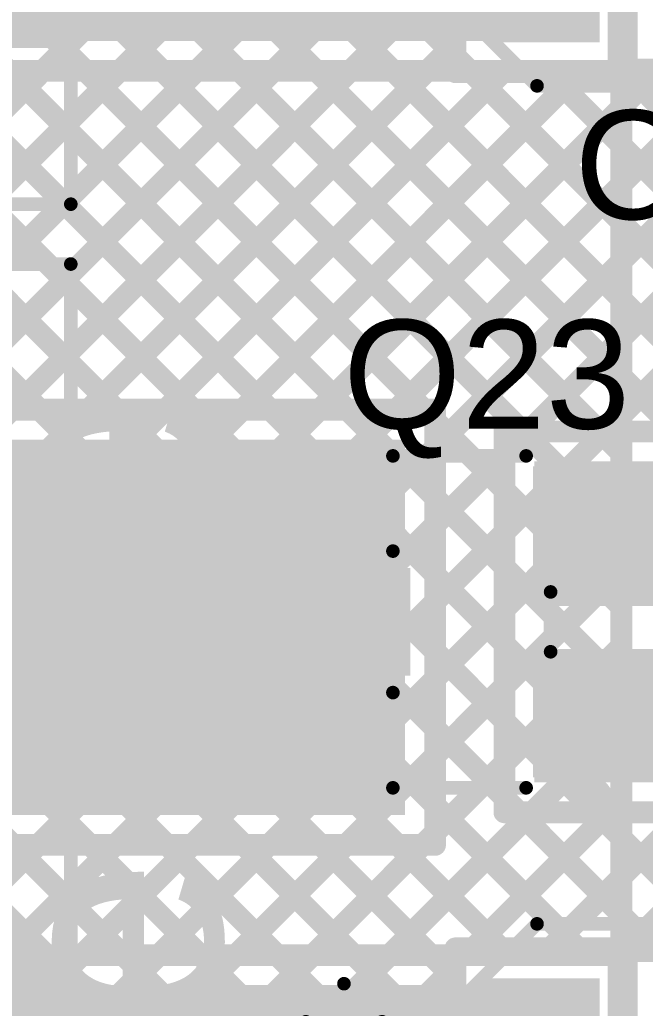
# Model space of a CAD drawing. Header units: millimetres. Extents: x 0 to 214, y 0 to 214.
# Drawn here: x 0.4269 to 0.6569, y 2.3082 to 2.6715 of the extents above; entities that cross this region are included whole.
import ezdxf

# ---------------------------------------------------------------- set-up
doc = ezdxf.new("R2010")
doc.units = ezdxf.units.MM
doc.header["$MEASUREMENT"] = 0
for name, color, linetype in [('BottomLayer', 5, 'Continuous'), ('BottomSolder', 6, 'Continuous'), ('TopLayer', 1, 'Continuous'), ('TopOverlay', 2, 'Continuous'), ('TopPaste', 8, 'Continuous'), ('TopSolder', 216, 'Continuous')]:
    doc.layers.add(name, color=color, linetype=linetype)
doc.styles.add('Arial', font='', dxfattribs={"height": 0.2})
doc.styles.get('Arial').set_extended_font_data('Arial')

# ---------------------------------------------------------------- blocks, each defined once
blk = doc.blocks.new('TBP01R1_508_02BE_95')
at = {"layer": 'TopOverlay', "const_width": 0.005}
for points in [[(-0.2314961, 0.3937008), (-0.2314961, -0.0787402)], [(-0.2314961, -0.0787402), (0.2314961, -0.0787402)]]:
    blk.add_lwpolyline(points, dxfattribs=at)
at = {"layer": 'TopOverlay', "const_width": 0.0025}
blk.add_lwpolyline([(-0.2327461, -0.0787402, 1), (-0.2302461, -0.0787402, 1)], format="xyb", close=True, dxfattribs=at)
blk.add_lwpolyline([(-0.2327461, -0.0787402, 1), (-0.2302461, -0.0787402, 1)], format="xyb", close=True, dxfattribs=at)
blk = doc.blocks.new('TBP01R1_508_02BE_96')
at = {"layer": 'BottomSolder'}
blk.add_hatch(color=6, dxfattribs=at).paths.add_polyline_path([(-0.1630551, 0.0630551), (-0.0369449, 0.0630551), (-0.0369449, -0.0630551), (-0.1630551, -0.0630551)])
h = blk.add_hatch(color=6, dxfattribs=at)
edge = h.paths.add_edge_path()
edge.add_arc((0.1, 0), 0.0630551, 0, 360)
at = {"layer": 'TopSolder'}
blk.add_hatch(color=216, dxfattribs=at).paths.add_polyline_path([(-0.1630551, 0.0630551), (-0.0369449, 0.0630551), (-0.0369449, -0.0630551), (-0.1630551, -0.0630551)])
h = blk.add_hatch(color=216, dxfattribs=at)
edge = h.paths.add_edge_path()
edge.add_arc((0.1, 0), 0.0630551, 0, 360)
at = {"layer": 'TopOverlay', "const_width": 0.005}
for points in [[(0.2314961, 0.3937008), (0.2314961, -0.0787402)], [(-0.2314961, -0.0787402), (0.2314961, -0.0787402)]]:
    blk.add_lwpolyline(points, dxfattribs=at)
at = {"layer": 'TopOverlay', "const_width": 0.0025}
blk.add_lwpolyline([(0.2302461, -0.0787402, 1), (0.2327461, -0.0787402, 1)], format="xyb", close=True, dxfattribs=at)
blk.add_lwpolyline([(0.2302461, -0.0787402, 1), (0.2327461, -0.0787402, 1)], format="xyb", close=True, dxfattribs=at)
blk = doc.blocks.new('RVT1E100M0405__112')
at = {"layer": 'TopLayer'}
for points in [[(-0.1220472, 0.03149605), (-0.019685, 0.03149605), (-0.019685, -0.03149605), (-0.1220472, -0.03149605)], [(0.0196851, 0.03149605), (0.1220473, 0.03149605), (0.1220473, -0.03149605), (0.0196851, -0.03149605)]]:
    blk.add_hatch(color=1, dxfattribs=at).paths.add_polyline_path(points)
at = {"layer": 'TopPaste'}
for points in [[(-0.1220472, 0.03149605), (-0.019685, 0.03149605), (-0.019685, -0.03149605), (-0.1220472, -0.03149605)], [(0.0196851, 0.03149605), (0.1220473, 0.03149605), (0.1220473, -0.03149605), (0.0196851, -0.03149605)]]:
    blk.add_hatch(color=8, dxfattribs=at).paths.add_polyline_path(points)
at = {"layer": 'TopSolder'}
for points in [[(-0.1260472, 0.03549605), (-0.015685, 0.03549605), (-0.015685, -0.03549605), (-0.1260472, -0.03549605)], [(0.0156851, 0.03549605), (0.1260473, 0.03549605), (0.1260473, -0.03549605), (0.0156851, -0.03549605)]]:
    blk.add_hatch(color=216, dxfattribs=at).paths.add_polyline_path(points)
at = {"layer": 'TopOverlay', "const_width": 0.005}
for points in [[(-0.08325, 0.04075), (-0.037, 0.087)], [(-0.037, 0.087), (0.085, 0.087)], [(0.085, 0.039), (0.085, 0.087)], [(-0.108, 0.037), (-0.108, 0.065)], [(-0.122, 0.051), (-0.094, 0.051)], [(-0.08325, 0.035), (-0.08325, 0.04075)], [(-0.08325, -0.04075), (-0.08325, -0.035)], [(-0.08325, -0.04075), (-0.037, -0.087)], [(0.085, -0.087), (0.085, -0.039)], [(-0.037, -0.087), (0.085, -0.087)]]:
    blk.add_lwpolyline(points, dxfattribs=at)
at = {"layer": 'TopOverlay', "const_width": 0.0025}
for points in [[(-0.03825, 0.087, 1), (-0.03575, 0.087, 1)], [(-0.03825, 0.087, 1), (-0.03575, 0.087, 1)], [(0.08375, 0.087, 1), (0.08625, 0.087, 1)], [(0.08375, 0.087, 1), (0.08625, 0.087, 1)], [(-0.10925, 0.065, 1), (-0.10675, 0.065, 1)], [(-0.12325, 0.051, 1), (-0.12075, 0.051, 1)], [(-0.09525, 0.051, 1), (-0.09275, 0.051, 1)], [(-0.0845, 0.04075, 1), (-0.082, 0.04075, 1)], [(-0.0845, 0.04075, 1), (-0.082, 0.04075, 1)], [(0.08375, 0.039, 1), (0.08625, 0.039, 1)], [(-0.10925, 0.037, 1), (-0.10675, 0.037, 1)], [(-0.0845, 0.035, 1), (-0.082, 0.035, 1)], [(-0.0845, -0.035, 1), (-0.082, -0.035, 1)], [(-0.0845, -0.04075, 1), (-0.082, -0.04075, 1)], [(-0.0845, -0.04075, 1), (-0.082, -0.04075, 1)], [(0.08375, -0.039, 1), (0.08625, -0.039, 1)], [(-0.03825, -0.087, 1), (-0.03575, -0.087, 1)], [(-0.03825, -0.087, 1), (-0.03575, -0.087, 1)], [(0.08375, -0.087, 1), (0.08625, -0.087, 1)], [(0.08375, -0.087, 1), (0.08625, -0.087, 1)]]:
    blk.add_lwpolyline(points, format="xyb", close=True, dxfattribs=at)
blk = doc.blocks.new('RVT1E100M0405__139')
at = {"layer": 'TopLayer'}
for points in [[(-0.1220472, 0.03149605), (-0.019685, 0.03149605), (-0.019685, -0.03149605), (-0.1220472, -0.03149605)], [(0.0196851, 0.03149605), (0.1220473, 0.03149605), (0.1220473, -0.03149605), (0.0196851, -0.03149605)]]:
    blk.add_hatch(color=1, dxfattribs=at).paths.add_polyline_path(points)
at = {"layer": 'TopPaste'}
for points in [[(-0.1220472, 0.03149605), (-0.019685, 0.03149605), (-0.019685, -0.03149605), (-0.1220472, -0.03149605)], [(0.0196851, 0.03149605), (0.1220473, 0.03149605), (0.1220473, -0.03149605), (0.0196851, -0.03149605)]]:
    blk.add_hatch(color=8, dxfattribs=at).paths.add_polyline_path(points)
at = {"layer": 'TopSolder'}
for points in [[(-0.1260472, 0.03549605), (-0.015685, 0.03549605), (-0.015685, -0.03549605), (-0.1260472, -0.03549605)], [(0.0156851, 0.03549605), (0.1260473, 0.03549605), (0.1260473, -0.03549605), (0.0156851, -0.03549605)]]:
    blk.add_hatch(color=216, dxfattribs=at).paths.add_polyline_path(points)
at = {"layer": 'TopOverlay', "const_width": 0.005}
for points in [[(-0.08325, 0.04075), (-0.037, 0.087)], [(-0.037, 0.087), (0.085, 0.087)], [(0.085, 0.039), (0.085, 0.087)], [(-0.108, 0.037), (-0.108, 0.065)], [(-0.122, 0.051), (-0.094, 0.051)], [(-0.08325, 0.035), (-0.08325, 0.04075)], [(-0.08325, -0.04075), (-0.08325, -0.035)], [(-0.08325, -0.04075), (-0.037, -0.087)], [(0.085, -0.087), (0.085, -0.039)], [(-0.037, -0.087), (0.085, -0.087)]]:
    blk.add_lwpolyline(points, dxfattribs=at)
at = {"layer": 'TopOverlay', "const_width": 0.0025}
for points in [[(-0.03825, 0.087, 1), (-0.03575, 0.087, 1)], [(-0.03825, 0.087, 1), (-0.03575, 0.087, 1)], [(0.08375, 0.087, 1), (0.08625, 0.087, 1)], [(0.08375, 0.087, 1), (0.08625, 0.087, 1)], [(-0.10925, 0.065, 1), (-0.10675, 0.065, 1)], [(-0.12325, 0.051, 1), (-0.12075, 0.051, 1)], [(-0.09525, 0.051, 1), (-0.09275, 0.051, 1)], [(-0.0845, 0.04075, 1), (-0.082, 0.04075, 1)], [(-0.0845, 0.04075, 1), (-0.082, 0.04075, 1)], [(0.08375, 0.039, 1), (0.08625, 0.039, 1)], [(-0.10925, 0.037, 1), (-0.10675, 0.037, 1)], [(-0.0845, 0.035, 1), (-0.082, 0.035, 1)], [(-0.0845, -0.035, 1), (-0.082, -0.035, 1)], [(-0.0845, -0.04075, 1), (-0.082, -0.04075, 1)], [(-0.0845, -0.04075, 1), (-0.082, -0.04075, 1)], [(0.08375, -0.039, 1), (0.08625, -0.039, 1)], [(-0.03825, -0.087, 1), (-0.03575, -0.087, 1)], [(-0.03825, -0.087, 1), (-0.03575, -0.087, 1)], [(0.08375, -0.087, 1), (0.08625, -0.087, 1)], [(0.08375, -0.087, 1), (0.08625, -0.087, 1)]]:
    blk.add_lwpolyline(points, format="xyb", close=True, dxfattribs=at)
blk = doc.blocks.new('SOT23_3_164')
at = {"layer": 'TopLayer'}
for points in [[(0.01574165, 0.02657485), (-0.01575445, 0.02657485), (-0.01575445, 0.05807095), (0.01574165, 0.05807095)], [(-0.02165995, -0.05807085), (-0.05315605, -0.05807085), (-0.05315605, -0.02657475), (-0.02165995, -0.02657475)], [(0.05314315, -0.05807085), (0.02164705, -0.05807085), (0.02164705, -0.02657475), (0.05314315, -0.02657475)]]:
    blk.add_hatch(color=1, dxfattribs=at).paths.add_polyline_path(points)
at = {"layer": 'TopPaste'}
for points in [[(0.01574165, 0.02657485), (-0.01575445, 0.02657485), (-0.01575445, 0.05807095), (0.01574165, 0.05807095)], [(-0.02165995, -0.05807085), (-0.05315605, -0.05807085), (-0.05315605, -0.02657475), (-0.02165995, -0.02657475)], [(0.05314315, -0.05807085), (0.02164705, -0.05807085), (0.02164705, -0.02657475), (0.05314315, -0.02657475)]]:
    blk.add_hatch(color=8, dxfattribs=at).paths.add_polyline_path(points)
at = {"layer": 'TopSolder'}
for points in [[(0.01974165, 0.02257485), (-0.01975445, 0.02257485), (-0.01975445, 0.06207095), (0.01974165, 0.06207095)], [(-0.01765995, -0.06207085), (-0.05715605, -0.06207085), (-0.05715605, -0.02257475), (-0.01765995, -0.02257475)], [(0.05714315, -0.06207085), (0.01764705, -0.06207085), (0.01764705, -0.02257475), (0.05714315, -0.02257475)]]:
    blk.add_hatch(color=216, dxfattribs=at).paths.add_polyline_path(points)
at = {"layer": 'TopOverlay', "const_width": 0.005}
for points in [[(-0.0610064, 0.029), (-0.0610064, -0.02)], [(-0.0610064, 0.029), (-0.0260064, 0.029)], [(0.0259936, 0.029), (0.0609936, 0.029)], [(0.0609936, 0.029), (0.0609936, -0.02)], [(-0.0110064, -0.029), (0.0109936, -0.029)]]:
    blk.add_lwpolyline(points, dxfattribs=at)
at = {"layer": 'TopOverlay'}
for points, const_width in [([(-0.0622564, 0.029, 1), (-0.0597564, 0.029, 1)], 0.0025), ([(-0.0622564, 0.029, 1), (-0.0597564, 0.029, 1)], 0.0025), ([(-0.0272564, 0.029, 1), (-0.0247564, 0.029, 1)], 0.0025), ([(0.0247436, 0.029, 1), (0.0272436, 0.029, 1)], 0.0025), ([(0.0597436, 0.029, 1), (0.0622436, 0.029, 1)], 0.0025), ([(0.0597436, 0.029, 1), (0.0622436, 0.029, 1)], 0.0025), ([(-0.0622564, -0.02, 1), (-0.0597564, -0.02, 1)], 0.0025), ([(0.0597436, -0.02, 1), (0.0622436, -0.02, 1)], 0.0025), ([(-0.0122564, -0.029, 1), (-0.0097564, -0.029, 1)], 0.0025), ([(0.0097436, -0.029, 1), (0.0122436, -0.029, 1)], 0.0025), ([(-0.062, -0.044, 1), (-0.068, -0.044, 1)], 0.0098425), ([(-0.0704606, -0.044, 1), (-0.0655394, -0.044, 1)], 0.0049212), ([(-0.0644606, -0.044, 1), (-0.0595394, -0.044, 1)], 0.0049212)]:
    blk.add_lwpolyline(points, format="xyb", close=True, dxfattribs=dict(at, const_width=const_width))

msp = doc.modelspace()

# ---------------------------------------------------------------- hatches: boundary and pattern name
at = {"layer": 'BottomLayer'}
for points in [[(0.5981409, 2.6631726), (0.6401409, 2.6631726), (0.6401409, 2.8001726), (0.5981409, 2.8001726)], [(0.5981409, 2.1821726), (0.6401409, 2.1821726), (0.6401409, 2.3191726), (0.5981409, 2.3191726)]]:
    msp.add_hatch(color=5, dxfattribs=at).paths.add_polyline_path(points)
h = msp.add_hatch(color=5, dxfattribs=at)
edge = h.paths.add_edge_path()
edge.add_arc((0.6221409, 2.2981726), 0.011811, 0, 360)
at = {"layer": 'TopLayer'}
for points in [[(0.2981409, 2.6636726), (0.6361409, 2.6636726), (0.6361409, 2.8016726), (0.2981409, 2.8016726)], [(0.2976409, 2.3791726), (0.5686409, 2.3791726), (0.5686409, 2.5171726), (0.2976409, 2.5171726)], [(0.6161409, 2.456), (0.7399999, 2.456), (0.7399999, 2.5091726), (0.6161409, 2.5091726)], [(0.6161409, 2.3911597), (0.7021409, 2.3911597), (0.7021409, 2.4401597), (0.6161409, 2.4401597)], [(0.2981409, 2.1786726), (0.6361409, 2.1786726), (0.6361409, 2.3166726), (0.2981409, 2.3166726)]]:
    msp.add_hatch(color=1, dxfattribs=at).paths.add_polyline_path(points)
h = msp.add_hatch(color=1, dxfattribs=at)
edge = h.paths.add_edge_path()
edge.add_arc((0.6221409, 2.2981726), 0.011811, 0, 360)

# ---------------------------------------------------------------- linework, layer by layer
at = {"layer": 'BottomLayer', "const_width": 0.008}
for points in [[(0.3790473, 2.8661717), (0.5871409, 2.6580781)], [(0.5871409, 2.6521726), (0.5871409, 2.8111726)], [(0.2445, 2.4618179), (0.5871409, 2.8044588)], [(0.4369949, 2.6651175), (0.4369949, 2.8052277)], [(0.4369949, 2.7799398), (0.6481409, 2.5687938)], [(0.2445, 2.4335336), (0.5871409, 2.7761745)], [(0.4369949, 2.7516555), (0.6481409, 2.5405095)], [(0.3590305, 2.5197798), (0.5871409, 2.7478902)], [(0.4369949, 2.7233712), (0.6481409, 2.5122252)], [(0.385311, 2.517776), (0.5871409, 2.7196059)], [(0.4369949, 2.6950869), (0.6481409, 2.4839409)], [(0.2445, 2.6895917), (0.6039191, 2.3301726)], [(0.4048823, 2.509063), (0.5871409, 2.6913216)], [(0.4369949, 2.6668026), (0.6481409, 2.4556566)], [(0.2968847, 2.6651175), (0.4369949, 2.6651175)], [(0.2972585, 2.6651175), (0.6322034, 2.3301726)], [(0.3255428, 2.6651175), (0.6481409, 2.3425194)], [(0.3538271, 2.6651175), (0.6481409, 2.3708037)], [(0.3821114, 2.6651175), (0.6481409, 2.399088)], [(0.4103957, 2.6651175), (0.6481409, 2.4273723)], [(0.4200084, 2.4959048), (0.5871409, 2.6630373)], [(0.5871409, 2.6580781), (0.5930464, 2.6521726)], [(0.4309741, 2.4785862), (0.6045605, 2.6521726)], [(0.4367459, 2.4560737), (0.6328448, 2.6521726)], [(0.5871409, 2.6521726), (0.6481409, 2.6521726)], [(0.5930464, 2.6521726), (0.6481409, 2.5970781)], [(0.6213307, 2.6521726), (0.6481409, 2.6253624)], [(0.6481409, 2.3301726), (0.6481409, 2.6521726)], [(0.4311767, 2.4222202), (0.6481409, 2.6391844)], [(0.3574685, 2.3202277), (0.6481409, 2.6109001)], [(0.3857528, 2.3202277), (0.6481409, 2.5826158)], [(0.4140371, 2.3202277), (0.6481409, 2.5543315)], [(0.4369949, 2.3149012), (0.6481409, 2.5260472)], [(0.4369949, 2.2866169), (0.6481409, 2.4977629)], [(0.433359, 2.4724484), (0.5871409, 2.3186665)], [(0.4369949, 2.2583326), (0.6481409, 2.4694786)], [(0.436407, 2.4411161), (0.5871409, 2.2903822)], [(0.4369949, 2.2300483), (0.6481409, 2.4411943)], [(0.4298627, 2.4193761), (0.5871409, 2.2620979)], [(0.4369949, 2.201764), (0.6481409, 2.41291)], [(0.41836, 2.4025945), (0.5871409, 2.2338136)], [(0.4027239, 2.3899463), (0.5871409, 2.2055293)], [(0.5936878, 2.3301726), (0.6481409, 2.3846257)], [(0.382515, 2.3818709), (0.5871409, 2.177245)], [(0.6219721, 2.3301726), (0.6481409, 2.3563414)], [(0.5871409, 2.3301726), (0.6481409, 2.3301726)], [(0.5871409, 2.1711726), (0.5871409, 2.3301726)], [(0.3432059, 2.0796907), (0.5871409, 2.3236257)], [(0.2968847, 2.3202277), (0.4369949, 2.3202277)], [(0.4369949, 2.1801175), (0.4369949, 2.3202277)]]:
    msp.add_lwpolyline(points, dxfattribs=at)
at = {"layer": 'BottomLayer'}
for points, const_width in [([(0.4349949, 2.6668026, 1), (0.4389949, 2.6668026, 1)], 0.004), ([(0.4349949, 2.6651175, 1), (0.4389949, 2.6651175, 1)], 0.004), ([(0.4349949, 2.6651175, 1), (0.4389949, 2.6651175, 1)], 0.004), ([(0.5851409, 2.6630373, 1), (0.5891409, 2.6630373, 1)], 0.004), ([(0.5851409, 2.6580781, 1), (0.5891409, 2.6580781, 1)], 0.004), ([(0.5851409, 2.6580781, 1), (0.5891409, 2.6580781, 1)], 0.004), ([(0.5851409, 2.6521726, 1), (0.5891409, 2.6521726, 1)], 0.004), ([(0.5851409, 2.6521726, 1), (0.5891409, 2.6521726, 1)], 0.004), ([(0.5910464, 2.6521726, 1), (0.5950464, 2.6521726, 1)], 0.004), ([(0.5910464, 2.6521726, 1), (0.5950464, 2.6521726, 1)], 0.004), ([(0.6025605, 2.6521726, 1), (0.6065605, 2.6521726, 1)], 0.004), ([(0.6193307, 2.6521726, 1), (0.6233307, 2.6521726, 1)], 0.004), ([(0.6308448, 2.6521726, 1), (0.6348448, 2.6521726, 1)], 0.004), ([(0.6461409, 2.6521726, 1), (0.6501409, 2.6521726, 1)], 0.004), ([(0.6461409, 2.6521726, 1), (0.6501409, 2.6521726, 1)], 0.004), ([(0.6461409, 2.6391844, 1), (0.6501409, 2.6391844, 1)], 0.004), ([(0.6461409, 2.6253624, 1), (0.6501409, 2.6253624, 1)], 0.004), ([(0.6461409, 2.6109001, 1), (0.6501409, 2.6109001, 1)], 0.004), ([(0.6461409, 2.5970781, 1), (0.6501409, 2.5970781, 1)], 0.004), ([(0.6461409, 2.5826158, 1), (0.6501409, 2.5826158, 1)], 0.004), ([(0.6461409, 2.5687938, 1), (0.6501409, 2.5687938, 1)], 0.004), ([(0.6461409, 2.5543315, 1), (0.6501409, 2.5543315, 1)], 0.004), ([(0.6461409, 2.5405095, 1), (0.6501409, 2.5405095, 1)], 0.004), ([(0.6461409, 2.5260472, 1), (0.6501409, 2.5260472, 1)], 0.004), ([(0.4369949, 2.4501726, 1), (0.2968847, 2.4501726, 1)], 0.008), ([(0.6461409, 2.5122252, 1), (0.6501409, 2.5122252, 1)], 0.004), ([(0.6461409, 2.4977629, 1), (0.6501409, 2.4977629, 1)], 0.004), ([(0.6461409, 2.4839409, 1), (0.6501409, 2.4839409, 1)], 0.004), ([(0.4289741, 2.4785862, 1), (0.4329741, 2.4785862, 1)], 0.004), ([(0.431359, 2.4724484, 1), (0.435359, 2.4724484, 1)], 0.004), ([(0.6461409, 2.4694786, 1), (0.6501409, 2.4694786, 1)], 0.004), ([(0.4347459, 2.4560737, 1), (0.4387459, 2.4560737, 1)], 0.004), ([(0.6461409, 2.4556566, 1), (0.6501409, 2.4556566, 1)], 0.004), ([(0.4349949, 2.4501726, 1), (0.4389949, 2.4501726, 1)], 0.004), ([(0.434407, 2.4411161, 1), (0.438407, 2.4411161, 1)], 0.004), ([(0.6461409, 2.4411943, 1), (0.6501409, 2.4411943, 1)], 0.004), ([(0.6461409, 2.4273723, 1), (0.6501409, 2.4273723, 1)], 0.004), ([(0.4278627, 2.4193761, 1), (0.4318627, 2.4193761, 1)], 0.004), ([(0.4291767, 2.4222202, 1), (0.4331767, 2.4222202, 1)], 0.004), ([(0.6461409, 2.41291, 1), (0.6501409, 2.41291, 1)], 0.004), ([(0.6461409, 2.399088, 1), (0.6501409, 2.399088, 1)], 0.004), ([(0.6461409, 2.3846257, 1), (0.6501409, 2.3846257, 1)], 0.004), ([(0.6461409, 2.3708037, 1), (0.6501409, 2.3708037, 1)], 0.004), ([(0.6461409, 2.3563414, 1), (0.6501409, 2.3563414, 1)], 0.004), ([(0.6461409, 2.3425194, 1), (0.6501409, 2.3425194, 1)], 0.004), ([(0.5851409, 2.3301726, 1), (0.5891409, 2.3301726, 1)], 0.004), ([(0.5851409, 2.3301726, 1), (0.5891409, 2.3301726, 1)], 0.004), ([(0.5916878, 2.3301726, 1), (0.5956878, 2.3301726, 1)], 0.004), ([(0.6019191, 2.3301726, 1), (0.6059191, 2.3301726, 1)], 0.004), ([(0.6199721, 2.3301726, 1), (0.6239721, 2.3301726, 1)], 0.004), ([(0.6302034, 2.3301726, 1), (0.6342034, 2.3301726, 1)], 0.004), ([(0.6461409, 2.3301726, 1), (0.6501409, 2.3301726, 1)], 0.004), ([(0.6461409, 2.3301726, 1), (0.6501409, 2.3301726, 1)], 0.004), ([(0.5851409, 2.3236257, 1), (0.5891409, 2.3236257, 1)], 0.004), ([(0.4349949, 2.3202277, 1), (0.4389949, 2.3202277, 1)], 0.004), ([(0.4349949, 2.3202277, 1), (0.4389949, 2.3202277, 1)], 0.004), ([(0.5851409, 2.3186665, 1), (0.5891409, 2.3186665, 1)], 0.004), ([(0.4349949, 2.3149012, 1), (0.4389949, 2.3149012, 1)], 0.004)]:
    msp.add_lwpolyline(points, format="xyb", close=True, dxfattribs=dict(at, const_width=const_width))
at = {"layer": 'TopLayer'}
for points, const_width in [([(0.6471409, 2.6526726), (0.6471409, 2.8126726)], 0.008), ([(0.6501409, 2.6531726), (0.6501409, 2.8111726)], 0.008), ([(0.6471409, 2.6664687), (0.6501409, 2.6694687)], 0.008), ([(0.3108547, 2.5281726), (0.4353547, 2.6526726)], 0.008), ([(0.3333514, 2.6526726), (0.6471409, 2.6526726)], 0.008), ([(0.3379877, 2.6526726), (0.4624877, 2.5281726)], 0.008), ([(0.339139, 2.5281726), (0.463639, 2.6526726)], 0.008), ([(0.366272, 2.6526726), (0.490772, 2.5281726)], 0.008), ([(0.3674233, 2.5281726), (0.4919233, 2.6526726)], 0.008), ([(0.3945563, 2.6526726), (0.5190563, 2.5281726)], 0.008), ([(0.3957076, 2.5281726), (0.5202076, 2.6526726)], 0.008), ([(0.4228406, 2.6526726), (0.5473406, 2.5281726)], 0.008), ([(0.4239919, 2.5281726), (0.5484919, 2.6526726)], 0.008), ([(0.4511249, 2.6526726), (0.5756249, 2.5281726)], 0.008), ([(0.4522762, 2.5281726), (0.5767762, 2.6526726)], 0.008), ([(0.4794092, 2.6526726), (0.6119092, 2.5201726)], 0.008), ([(0.4805605, 2.5281726), (0.6050605, 2.6526726)], 0.008), ([(0.5076935, 2.6526726), (0.6401935, 2.5201726)], 0.008), ([(0.5088448, 2.5281726), (0.6333448, 2.6526726)], 0.008), ([(0.5359778, 2.6526726), (0.6684778, 2.5201726)], 0.008), ([(0.5371291, 2.5281726), (0.6621291, 2.6531726)], 0.008), ([(0.5642621, 2.6526726), (0.6967621, 2.5201726)], 0.008), ([(0.5654134, 2.5281726), (0.6904134, 2.6531726)], 0.008), ([(0.5796409, 2.5141158), (0.7186977, 2.6531726)], 0.008), ([(0.5925464, 2.6526726), (0.7250464, 2.5201726)], 0.008), ([(0.613982, 2.5201726), (0.746982, 2.6531726)], 0.008), ([(0.6208307, 2.6526726), (0.8345445, 2.4389588)], 0.008), ([(0.6422663, 2.5201726), (0.7752663, 2.6531726)], 0.008), ([(0.6471409, 2.6546467), (0.8628288, 2.4389588)], 0.008), ([(0.6501409, 2.6531726), (0.7891409, 2.6531726)], 0.008), ([(0.3215274, 2.6408486), (0.4342034, 2.5281726)], 0.008), ([(0.2866409, 2.5281726), (0.5796409, 2.5281726)], 0.008), ([(0.5756249, 2.5281726), (0.5796409, 2.5241566)], 0.008), ([(0.5796409, 2.3681726), (0.5796409, 2.5281726)], 0.008), ([(0.5796409, 2.5241566), (0.6051409, 2.4986566)], 0.008), ([(0.6051409, 2.5201726), (0.751, 2.5201726)], 0.008), ([(0.6051409, 2.4511597), (0.6051409, 2.5201726)], 0.008), ([(0.5796409, 2.4858315), (0.6051409, 2.5113315)], 0.008), ([(0.5796409, 2.4958723), (0.6051409, 2.4703723)], 0.008), ([(0.5796409, 2.4575472), (0.6051409, 2.4830472)], 0.008), ([(0.5796409, 2.467588), (0.6051409, 2.442088)], 0.008), ([(0.366943, 2.4501694), (0.5508148, 2.4501694)], 0.022), ([(0.5508148, 2.4501694), (0.550818, 2.4501662)], 0.022), ([(0.5796409, 2.4292629), (0.6051409, 2.4547629)], 0.008), ([(0.6051409, 2.445), (0.6051409, 2.4511597)], 0.008), ([(0.6051409, 2.445), (0.6051409, 2.4511597)], 0.008), ([(0.6051409, 2.3801597), (0.6051409, 2.445)], 0.008), ([(0.5796409, 2.4393037), (0.6051409, 2.4138037)], 0.008), ([(0.5796409, 2.4009786), (0.6051409, 2.4264786)], 0.008), ([(0.5796409, 2.4110194), (0.6051409, 2.3855194)], 0.008), ([(0.5796409, 2.3726943), (0.6051409, 2.3981943)], 0.008), ([(0.6051409, 2.3855194), (0.6105006, 2.3801597)], 0.008), ([(0.5629035, 2.3276726), (0.6153906, 2.3801597)], 0.008), ([(0.5796409, 2.3827351), (0.6347034, 2.3276726)], 0.008), ([(0.5911878, 2.3276726), (0.6436749, 2.3801597)], 0.008), ([(0.6051409, 2.3801597), (0.7131409, 2.3801597)], 0.008), ([(0.6105006, 2.3801597), (0.6614877, 2.3291726)], 0.008), ([(0.6194721, 2.3276726), (0.6719592, 2.3801597)], 0.008), ([(0.6387849, 2.3801597), (0.689772, 2.3291726)], 0.008), ([(0.6471409, 2.3270571), (0.7002435, 2.3801597)], 0.008), ([(0.5751192, 2.3681726), (0.5796409, 2.3726943)], 0.008), ([(0.2998514, 2.3681726), (0.5796409, 2.3681726)], 0.008), ([(0.3931977, 2.3276726), (0.4336977, 2.3681726)], 0.008), ([(0.3962133, 2.3681726), (0.4367133, 2.3276726)], 0.008), ([(0.421482, 2.3276726), (0.461982, 2.3681726)], 0.008), ([(0.4244976, 2.3681726), (0.4649976, 2.3276726)], 0.008), ([(0.4497663, 2.3276726), (0.4902663, 2.3681726)], 0.008), ([(0.4527819, 2.3681726), (0.4932819, 2.3276726)], 0.008), ([(0.4780506, 2.3276726), (0.5185506, 2.3681726)], 0.008), ([(0.4810662, 2.3681726), (0.5215662, 2.3276726)], 0.008), ([(0.5063349, 2.3276726), (0.5468349, 2.3681726)], 0.008), ([(0.5093505, 2.3681726), (0.5498505, 2.3276726)], 0.008), ([(0.5346192, 2.3276726), (0.5751192, 2.3681726)], 0.008), ([(0.5376348, 2.3681726), (0.5781348, 2.3276726)], 0.008), ([(0.5659191, 2.3681726), (0.6064191, 2.3276726)], 0.008), ([(0.6501409, 2.3291726), (0.7891409, 2.3291726)], 0.008), ([(0.6501409, 2.1711726), (0.6501409, 2.3291726)], 0.008), ([(0.3403514, 2.3276726), (0.6471409, 2.3276726)], 0.008), ([(0.6471409, 2.1676726), (0.6471409, 2.3276726)], 0.008), ([(0.6471409, 2.3152351), (0.6501409, 2.3122351)], 0.008)]:
    msp.add_lwpolyline(points, dxfattribs=dict(at, const_width=const_width))
for points, const_width in [([(0.6451409, 2.6664687, 1), (0.6491409, 2.6664687, 1)], 0.004), ([(0.6481409, 2.6694687, 1), (0.6521409, 2.6694687, 1)], 0.004), ([(0.4333547, 2.6526726, 1), (0.4373547, 2.6526726, 1)], 0.004), ([(0.4491249, 2.6526726, 1), (0.4531249, 2.6526726, 1)], 0.004), ([(0.461639, 2.6526726, 1), (0.465639, 2.6526726, 1)], 0.004), ([(0.4774092, 2.6526726, 1), (0.4814092, 2.6526726, 1)], 0.004), ([(0.4899233, 2.6526726, 1), (0.4939233, 2.6526726, 1)], 0.004), ([(0.5056935, 2.6526726, 1), (0.5096935, 2.6526726, 1)], 0.004), ([(0.5182076, 2.6526726, 1), (0.5222076, 2.6526726, 1)], 0.004), ([(0.5339778, 2.6526726, 1), (0.5379778, 2.6526726, 1)], 0.004), ([(0.5464919, 2.6526726, 1), (0.5504919, 2.6526726, 1)], 0.004), ([(0.5622621, 2.6526726, 1), (0.5662621, 2.6526726, 1)], 0.004), ([(0.5747762, 2.6526726, 1), (0.5787762, 2.6526726, 1)], 0.004), ([(0.5905464, 2.6526726, 1), (0.5945464, 2.6526726, 1)], 0.004), ([(0.6030605, 2.6526726, 1), (0.6070605, 2.6526726, 1)], 0.004), ([(0.6188307, 2.6526726, 1), (0.6228307, 2.6526726, 1)], 0.004), ([(0.6313448, 2.6526726, 1), (0.6353448, 2.6526726, 1)], 0.004), ([(0.6451409, 2.6546467, 1), (0.6491409, 2.6546467, 1)], 0.004), ([(0.6451409, 2.6526726, 1), (0.6491409, 2.6526726, 1)], 0.004), ([(0.6451409, 2.6526726, 1), (0.6491409, 2.6526726, 1)], 0.004), ([(0.6481409, 2.6531726, 1), (0.6521409, 2.6531726, 1)], 0.004), ([(0.6481409, 2.6531726, 1), (0.6521409, 2.6531726, 1)], 0.004), ([(0.4219919, 2.5281726, 1), (0.4259919, 2.5281726, 1)], 0.004), ([(0.4322034, 2.5281726, 1), (0.4362034, 2.5281726, 1)], 0.004), ([(0.4502762, 2.5281726, 1), (0.4542762, 2.5281726, 1)], 0.004), ([(0.4604877, 2.5281726, 1), (0.4644877, 2.5281726, 1)], 0.004), ([(0.4785605, 2.5281726, 1), (0.4825605, 2.5281726, 1)], 0.004), ([(0.488772, 2.5281726, 1), (0.492772, 2.5281726, 1)], 0.004), ([(0.5068448, 2.5281726, 1), (0.5108448, 2.5281726, 1)], 0.004), ([(0.5170563, 2.5281726, 1), (0.5210563, 2.5281726, 1)], 0.004), ([(0.5351291, 2.5281726, 1), (0.5391291, 2.5281726, 1)], 0.004), ([(0.5453406, 2.5281726, 1), (0.5493406, 2.5281726, 1)], 0.004), ([(0.5634134, 2.5281726, 1), (0.5674134, 2.5281726, 1)], 0.004), ([(0.5736249, 2.5281726, 1), (0.5776249, 2.5281726, 1)], 0.004), ([(0.5736249, 2.5281726, 1), (0.5776249, 2.5281726, 1)], 0.004), ([(0.5776409, 2.5281726, 1), (0.5816409, 2.5281726, 1)], 0.004), ([(0.5776409, 2.5281726, 1), (0.5816409, 2.5281726, 1)], 0.004), ([(0.5776409, 2.5241566, 1), (0.5816409, 2.5241566, 1)], 0.004), ([(0.5776409, 2.5241566, 1), (0.5816409, 2.5241566, 1)], 0.004), ([(0.6031409, 2.5201726, 1), (0.6071409, 2.5201726, 1)], 0.004), ([(0.6031409, 2.5201726, 1), (0.6071409, 2.5201726, 1)], 0.004), ([(0.6099092, 2.5201726, 1), (0.6139092, 2.5201726, 1)], 0.004), ([(0.611982, 2.5201726, 1), (0.615982, 2.5201726, 1)], 0.004), ([(0.6381935, 2.5201726, 1), (0.6421935, 2.5201726, 1)], 0.004), ([(0.6402663, 2.5201726, 1), (0.6442663, 2.5201726, 1)], 0.004), ([(0.5776409, 2.5141158, 1), (0.5816409, 2.5141158, 1)], 0.004), ([(0.6031409, 2.5113315, 1), (0.6071409, 2.5113315, 1)], 0.004), ([(0.5776409, 2.4958723, 1), (0.5816409, 2.4958723, 1)], 0.004), ([(0.6031409, 2.4986566, 1), (0.6071409, 2.4986566, 1)], 0.004), ([(0.5776409, 2.4858315, 1), (0.5816409, 2.4858315, 1)], 0.004), ([(0.6031409, 2.4830472, 1), (0.6071409, 2.4830472, 1)], 0.004), ([(0.6031409, 2.4703723, 1), (0.6071409, 2.4703723, 1)], 0.004), ([(0.5776409, 2.467588, 1), (0.5816409, 2.467588, 1)], 0.004), ([(0.5453148, 2.4501694, 1), (0.5563148, 2.4501694, 1)], 0.011), ([(0.5453148, 2.4501694, 1), (0.5563148, 2.4501694, 1)], 0.011), ([(0.545318, 2.4501662, 1), (0.556318, 2.4501662, 1)], 0.011), ([(0.5776409, 2.4575472, 1), (0.5816409, 2.4575472, 1)], 0.004), ([(0.6031409, 2.4547629, 1), (0.6071409, 2.4547629, 1)], 0.004), ([(0.6031409, 2.4511597, 1), (0.6071409, 2.4511597, 1)], 0.004), ([(0.6031409, 2.4511597, 1), (0.6071409, 2.4511597, 1)], 0.004), ([(0.6031409, 2.4511597, 1), (0.6071409, 2.4511597, 1)], 0.004), ([(0.6031409, 2.445, 1), (0.6071409, 2.445, 1)], 0.004), ([(0.6031409, 2.445, 1), (0.6071409, 2.445, 1)], 0.004), ([(0.6031409, 2.445, 1), (0.6071409, 2.445, 1)], 0.004), ([(0.6031409, 2.442088, 1), (0.6071409, 2.442088, 1)], 0.004), ([(0.5776409, 2.4393037, 1), (0.5816409, 2.4393037, 1)], 0.004), ([(0.5776409, 2.4292629, 1), (0.5816409, 2.4292629, 1)], 0.004), ([(0.6031409, 2.4264786, 1), (0.6071409, 2.4264786, 1)], 0.004), ([(0.6031409, 2.4138037, 1), (0.6071409, 2.4138037, 1)], 0.004), ([(0.5776409, 2.4110194, 1), (0.5816409, 2.4110194, 1)], 0.004), ([(0.5776409, 2.4009786, 1), (0.5816409, 2.4009786, 1)], 0.004), ([(0.6031409, 2.3981943, 1), (0.6071409, 2.3981943, 1)], 0.004), ([(0.6031409, 2.3855194, 1), (0.6071409, 2.3855194, 1)], 0.004), ([(0.6031409, 2.3855194, 1), (0.6071409, 2.3855194, 1)], 0.004), ([(0.5776409, 2.3827351, 1), (0.5816409, 2.3827351, 1)], 0.004), ([(0.6031409, 2.3801597, 1), (0.6071409, 2.3801597, 1)], 0.004), ([(0.6031409, 2.3801597, 1), (0.6071409, 2.3801597, 1)], 0.004), ([(0.6085006, 2.3801597, 1), (0.6125006, 2.3801597, 1)], 0.004), ([(0.6085006, 2.3801597, 1), (0.6125006, 2.3801597, 1)], 0.004), ([(0.6133906, 2.3801597, 1), (0.6173906, 2.3801597, 1)], 0.004), ([(0.6367849, 2.3801597, 1), (0.6407849, 2.3801597, 1)], 0.004), ([(0.6416749, 2.3801597, 1), (0.6456749, 2.3801597, 1)], 0.004), ([(0.5776409, 2.3726943, 1), (0.5816409, 2.3726943, 1)], 0.004), ([(0.5776409, 2.3726943, 1), (0.5816409, 2.3726943, 1)], 0.004), ([(0.4224976, 2.3681726, 1), (0.4264976, 2.3681726, 1)], 0.004), ([(0.4316977, 2.3681726, 1), (0.4356977, 2.3681726, 1)], 0.004), ([(0.4507819, 2.3681726, 1), (0.4547819, 2.3681726, 1)], 0.004), ([(0.459982, 2.3681726, 1), (0.463982, 2.3681726, 1)], 0.004), ([(0.4790662, 2.3681726, 1), (0.4830662, 2.3681726, 1)], 0.004), ([(0.4882663, 2.3681726, 1), (0.4922663, 2.3681726, 1)], 0.004), ([(0.5073505, 2.3681726, 1), (0.5113505, 2.3681726, 1)], 0.004), ([(0.5165506, 2.3681726, 1), (0.5205506, 2.3681726, 1)], 0.004), ([(0.5356348, 2.3681726, 1), (0.5396348, 2.3681726, 1)], 0.004), ([(0.5448349, 2.3681726, 1), (0.5488349, 2.3681726, 1)], 0.004), ([(0.5639191, 2.3681726, 1), (0.5679191, 2.3681726, 1)], 0.004), ([(0.5731192, 2.3681726, 1), (0.5771192, 2.3681726, 1)], 0.004), ([(0.5731192, 2.3681726, 1), (0.5771192, 2.3681726, 1)], 0.004), ([(0.5776409, 2.3681726, 1), (0.5816409, 2.3681726, 1)], 0.004), ([(0.5776409, 2.3681726, 1), (0.5816409, 2.3681726, 1)], 0.004), ([(0.6481409, 2.3291726, 1), (0.6521409, 2.3291726, 1)], 0.004), ([(0.6481409, 2.3291726, 1), (0.6521409, 2.3291726, 1)], 0.004), ([(0.4347133, 2.3276726, 1), (0.4387133, 2.3276726, 1)], 0.004), ([(0.4477663, 2.3276726, 1), (0.4517663, 2.3276726, 1)], 0.004), ([(0.4629976, 2.3276726, 1), (0.4669976, 2.3276726, 1)], 0.004), ([(0.4760506, 2.3276726, 1), (0.4800506, 2.3276726, 1)], 0.004), ([(0.4912819, 2.3276726, 1), (0.4952819, 2.3276726, 1)], 0.004), ([(0.5043349, 2.3276726, 1), (0.5083349, 2.3276726, 1)], 0.004), ([(0.5195662, 2.3276726, 1), (0.5235662, 2.3276726, 1)], 0.004), ([(0.5326192, 2.3276726, 1), (0.5366192, 2.3276726, 1)], 0.004), ([(0.5478505, 2.3276726, 1), (0.5518505, 2.3276726, 1)], 0.004), ([(0.5609035, 2.3276726, 1), (0.5649035, 2.3276726, 1)], 0.004), ([(0.5761348, 2.3276726, 1), (0.5801348, 2.3276726, 1)], 0.004), ([(0.5891878, 2.3276726, 1), (0.5931878, 2.3276726, 1)], 0.004), ([(0.6044191, 2.3276726, 1), (0.6084191, 2.3276726, 1)], 0.004), ([(0.6174721, 2.3276726, 1), (0.6214721, 2.3276726, 1)], 0.004), ([(0.6327034, 2.3276726, 1), (0.6367034, 2.3276726, 1)], 0.004), ([(0.6451409, 2.3276726, 1), (0.6491409, 2.3276726, 1)], 0.004), ([(0.6451409, 2.3276726, 1), (0.6491409, 2.3276726, 1)], 0.004), ([(0.6451409, 2.3270571, 1), (0.6491409, 2.3270571, 1)], 0.004), ([(0.6451409, 2.3152351, 1), (0.6491409, 2.3152351, 1)], 0.004), ([(0.6481409, 2.3122351, 1), (0.6521409, 2.3122351, 1)], 0.004)]:
    msp.add_lwpolyline(points, format="xyb", close=True, dxfattribs=dict(at, const_width=const_width))

# ---------------------------------------------------------------- block references
at = {"rotation": 90}
for name, p in [('TBP01R1_508_02BE_95', (0.3669398, 2.8351726)), ('TBP01R1_508_02BE_96', (0.3669398, 2.3501726)), ('SOT23_3_164', (0.5931409, 2.4501726))]:
    msp.add_blockref(name, p, dxfattribs=at)
for name, p in [('RVT1E100M0405__112', (0.6541409, 2.7341726)), ('RVT1E100M0405__139', (0.6541409, 2.2521726))]:
    msp.add_blockref(name, p)

# ---------------------------------------------------------------- texts
at = {"layer": 'TopOverlay', "style": 'Arial'}
for s, p in [('+ve', (0.5012052, 2.6650034)), ('-ve', (0.496205, 2.3800034)), ('+ve', (0.5012052, 2.1800034))]:
    msp.add_text(s, height=0.08, rotation=90, dxfattribs=at).set_placement(p)
for s, p in [('C24', (0.6308248, 2.5981791)), ('Q23', (0.5458248, 2.5211791))]:
    msp.add_text(s, height=0.04, dxfattribs=at).set_placement(p)

doc.saveas('drawing.dxf')
